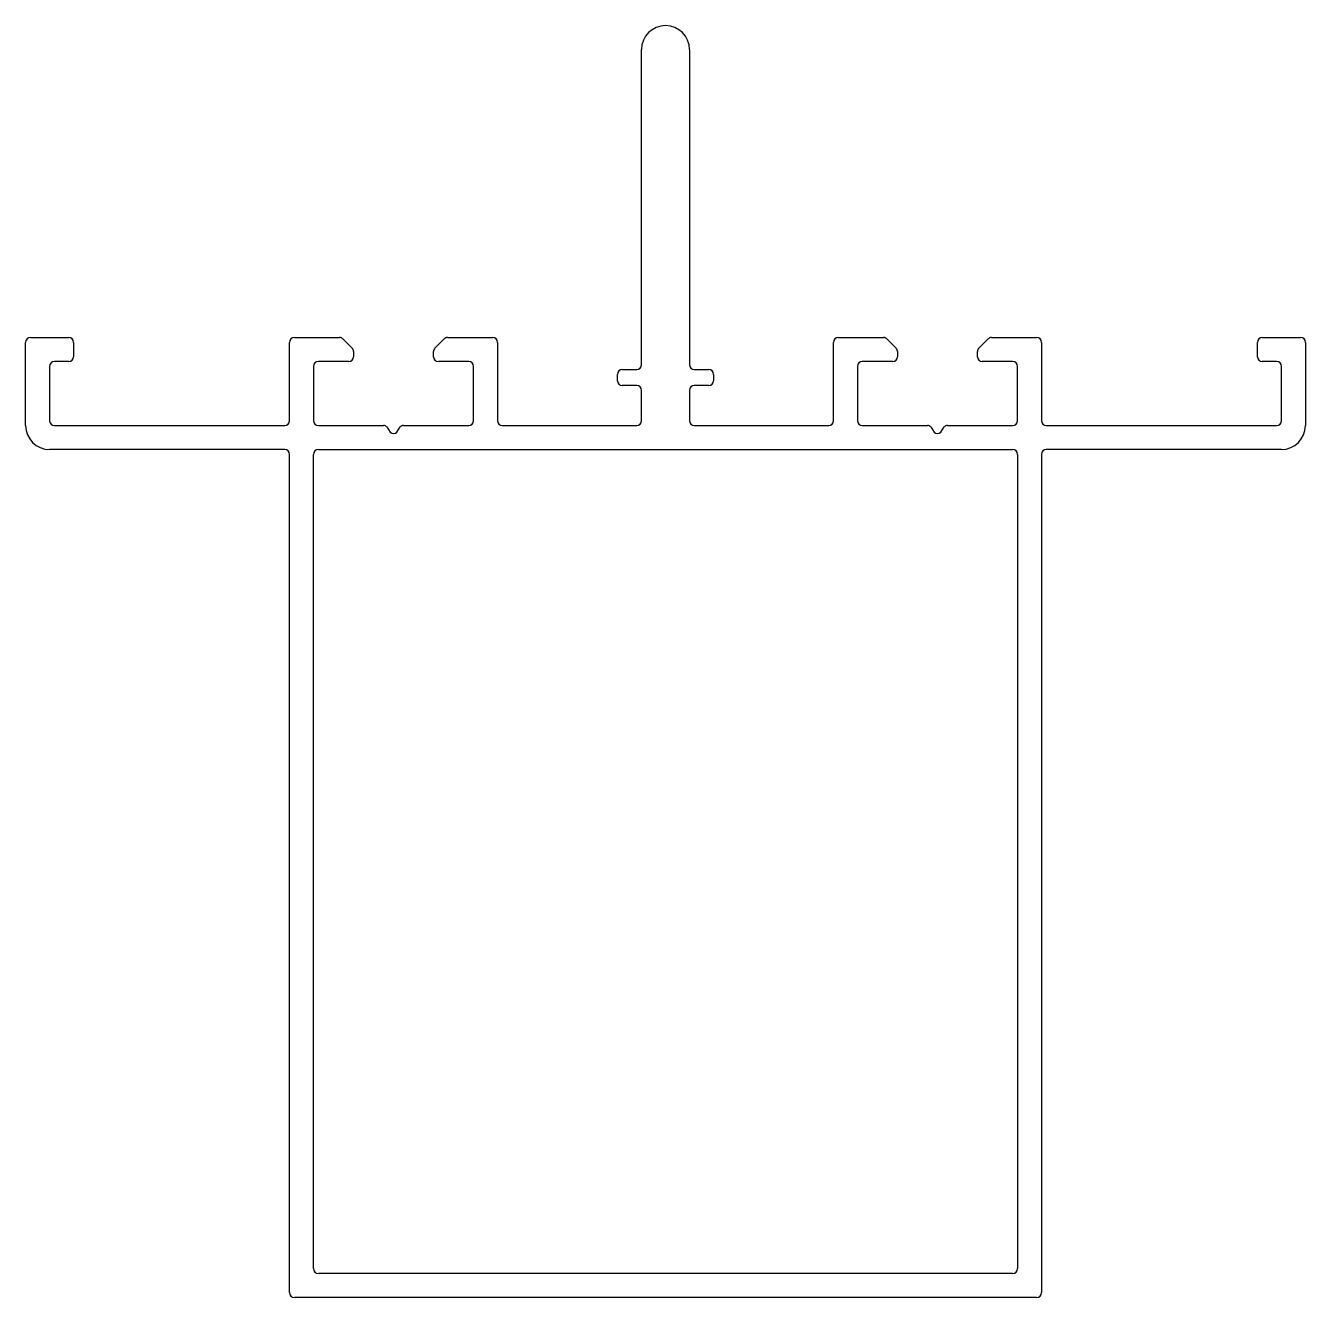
# Model space of a CAD drawing. Extents: x 848.2 to 928.2, y 463.8 to 543.3.
import ezdxf

# ---------------------------------------------------------------- set-up
doc = ezdxf.new("R2010")
doc.units = 0
doc.layers.get('0').update_dxf_attribs({"linetype": 'CONTINUOUS'})

msp = doc.modelspace()

# ---------------------------------------------------------------- linework, layer by layer
at = {"color": 0}
for p, q in [((886.678, 522.137), (886.678, 541.837)), ((889.678, 541.837), (889.678, 522.137)), ((848.178, 518.337), (848.178, 523.537)), ((848.478, 523.837), (850.878, 523.837)), ((851.178, 523.537), (851.178, 522.637)), ((864.678, 518.637), (864.678, 523.537)), ((864.978, 523.837), (867.803, 523.837)), ((868.016, 523.749), (868.59, 523.175)), ((873.766, 523.175), (874.34, 523.749)), ((874.552, 523.837), (877.378, 523.837)), ((877.678, 523.537), (877.678, 518.637)), ((898.678, 518.637), (898.678, 523.537)), ((898.978, 523.837), (901.803, 523.837)), ((902.016, 523.749), (902.59, 523.175)), ((907.766, 523.175), (908.34, 523.749)), ((908.552, 523.837), (911.378, 523.837)), ((911.678, 523.537), (911.678, 518.637)), ((925.178, 522.637), (925.178, 523.537)), ((925.478, 523.837), (927.878, 523.837)), ((928.178, 523.537), (928.178, 518.337)), ((868.678, 522.963), (868.678, 522.637)), ((873.678, 522.637), (873.678, 522.963)), ((902.678, 522.963), (902.678, 522.637)), ((907.678, 522.637), (907.678, 522.963)), ((849.678, 522.037), (849.678, 518.637)), ((850.878, 522.337), (849.978, 522.337)), ((866.178, 522.037), (866.178, 518.637)), ((868.378, 522.337), (866.478, 522.337)), ((875.878, 522.337), (873.978, 522.337)), ((876.178, 518.637), (876.178, 522.037)), ((885.478, 521.837), (886.378, 521.837)), ((889.978, 521.837), (890.878, 521.837)), ((900.178, 522.037), (900.178, 518.637)), ((902.378, 522.337), (900.478, 522.337)), ((909.878, 522.337), (907.978, 522.337)), ((910.178, 518.637), (910.178, 522.037)), ((926.378, 522.337), (925.478, 522.337)), ((926.678, 518.637), (926.678, 522.037)), ((885.178, 521.137), (885.178, 521.537)), ((886.378, 520.837), (885.478, 520.837)), ((890.878, 520.837), (889.978, 520.837)), ((891.178, 521.537), (891.178, 521.137)), ((886.678, 518.637), (886.678, 520.537)), ((889.678, 520.537), (889.678, 518.637)), ((849.978, 518.337), (864.378, 518.337)), ((866.478, 518.337), (870.553, 518.337)), ((870.766, 518.249), (870.966, 517.925)), ((871.39, 517.925), (871.59, 518.249)), ((871.802, 518.337), (875.878, 518.337)), ((877.978, 518.337), (886.378, 518.337)), ((889.978, 518.337), (898.378, 518.337)), ((900.478, 518.337), (904.553, 518.337)), ((904.766, 518.249), (904.966, 517.925)), ((905.39, 517.925), (905.59, 518.249)), ((905.802, 518.337), (909.878, 518.337)), ((911.978, 518.337), (926.378, 518.337)), ((864.378, 516.837), (849.678, 516.837)), ((866.478, 516.837), (909.878, 516.837)), ((926.678, 516.837), (911.978, 516.837)), ((864.678, 464.137), (864.678, 516.537)), ((866.178, 465.637), (866.178, 516.537)), ((910.178, 516.537), (910.178, 465.637)), ((911.678, 516.537), (911.678, 464.137)), ((909.878, 465.337), (866.478, 465.337)), ((911.378, 463.837), (864.978, 463.837))]:
    msp.add_line(p, q, dxfattribs=at)
for centre, radius, start, end in [((888.178, 541.837), 1.5, 0, 180), ((848.478, 523.537), 0.3, 90, 180), ((850.878, 523.537), 0.3, 360, 90), ((864.978, 523.537), 0.3, 90, 180), ((867.803, 523.537), 0.3, 45, 90), ((874.552, 523.537), 0.3, 90, 135), ((877.378, 523.537), 0.3, 0, 90), ((898.978, 523.537), 0.3, 90, 180), ((901.803, 523.537), 0.3, 45, 90), ((908.552, 523.537), 0.3, 90, 135), ((911.378, 523.537), 0.3, 0, 90), ((925.478, 523.537), 0.3, 90, 180), ((927.878, 523.537), 0.3, 0, 90), ((850.878, 522.637), 0.3, 270, 0), ((868.378, 522.637), 0.3, 270, 0), ((868.378, 522.963), 0.3, 360, 45), ((873.978, 522.963), 0.3, 135, 180), ((873.978, 522.637), 0.3, 180, 270), ((902.378, 522.637), 0.3, 270, 0), ((902.378, 522.963), 0.3, 0, 45), ((907.978, 522.963), 0.3, 135, 180), ((907.978, 522.637), 0.3, 180, 270), ((925.478, 522.637), 0.3, 180, 270), ((849.978, 522.037), 0.3, 90, 180), ((866.478, 522.037), 0.3, 90, 180), ((875.878, 522.037), 0.3, 0, 90), ((885.478, 521.537), 0.3, 90, 180), ((886.378, 522.137), 0.3, 270, 0), ((889.978, 522.137), 0.3, 180, 270), ((890.878, 521.537), 0.3, 360, 90), ((900.478, 522.037), 0.3, 90, 180), ((909.878, 522.037), 0.3, 360, 90), ((926.378, 522.037), 0.3, 0, 90), ((885.478, 521.137), 0.3, 180, 270), ((886.378, 520.537), 0.3, 0, 90), ((889.978, 520.537), 0.3, 90, 180), ((890.878, 521.137), 0.3, 270, 0), ((849.978, 518.637), 0.3, 180, 270), ((864.378, 518.637), 0.3, 270, 0), ((866.478, 518.637), 0.3, 180, 270), ((875.878, 518.637), 0.3, 270, 0), ((877.978, 518.637), 0.3, 180, 270), ((886.378, 518.637), 0.3, 270, 0), ((889.978, 518.637), 0.3, 180, 270), ((898.378, 518.637), 0.3, 270, 0), ((900.478, 518.637), 0.3, 180, 270), ((909.878, 518.637), 0.3, 270, 0), ((911.978, 518.637), 0.3, 180, 270), ((926.378, 518.637), 0.3, 270, 0), ((849.678, 518.337), 1.5, 180, 270), ((870.553, 518.037), 0.3, 45, 90), ((871.178, 518.137), 0.3, 225, 315), ((871.802, 518.037), 0.3, 90, 135), ((904.553, 518.037), 0.3, 45, 90), ((905.178, 518.137), 0.3, 225, 315), ((905.802, 518.037), 0.3, 90, 135), ((926.678, 518.337), 1.5, 270, 0), ((864.378, 516.537), 0.3, 360, 90), ((866.478, 516.537), 0.3, 90, 180), ((909.878, 516.537), 0.3, 360, 90), ((911.978, 516.537), 0.3, 90, 180), ((866.478, 465.637), 0.3, 180, 270), ((909.878, 465.637), 0.3, 270, 0), ((864.978, 464.137), 0.3, 180, 270), ((911.378, 464.137), 0.3, 270, 0)]:
    msp.add_arc(centre, radius, start, end, dxfattribs=at)

doc.saveas('drawing.dxf')
